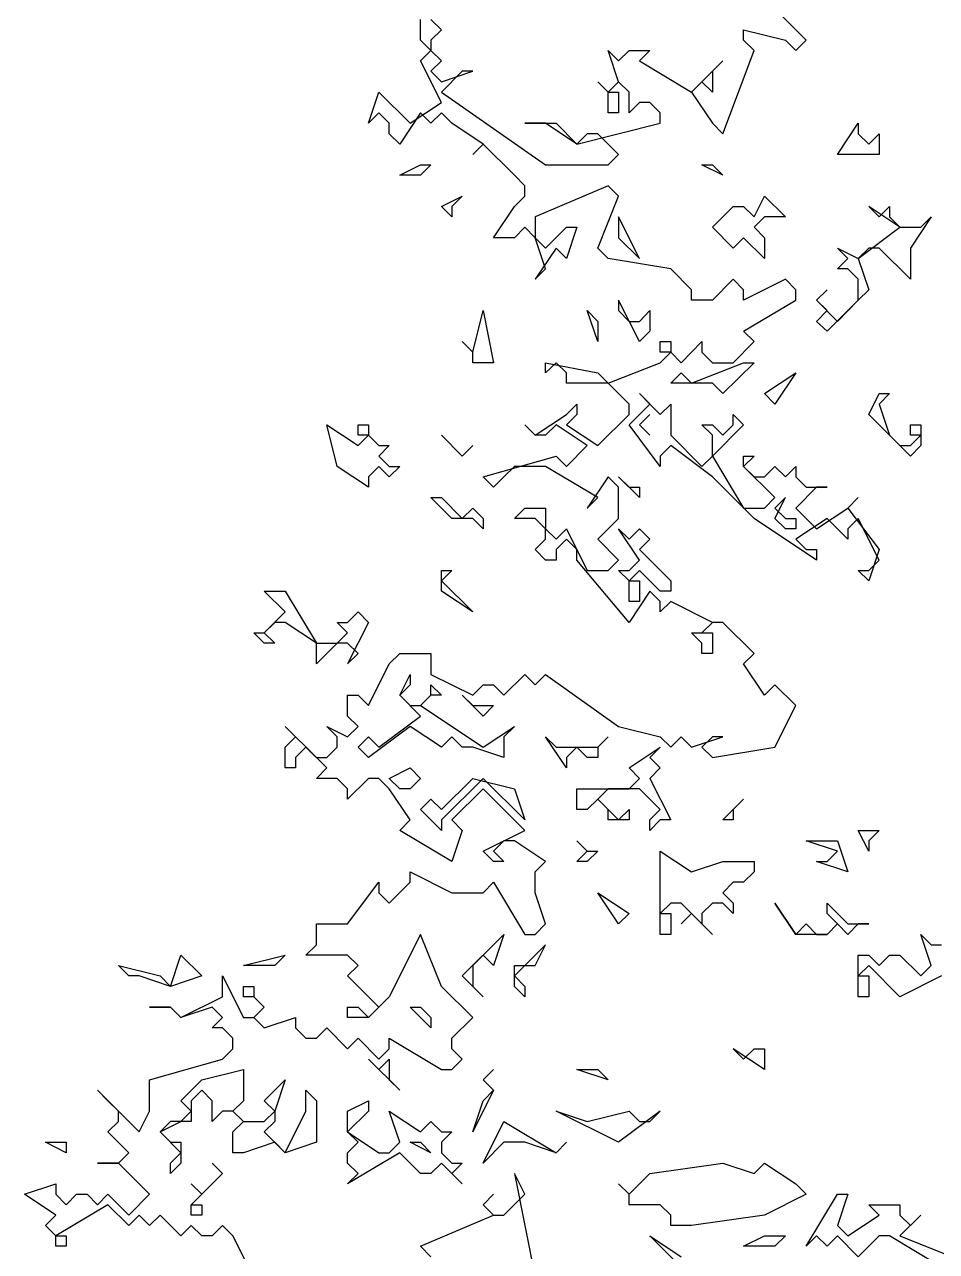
# Model space of a CAD drawing. Header units: millimetres. Extents: x 3633 to 4629, y 3430 to 3787.
# Drawn here: x 4029.79 to 4034.09, y 3479.01 to 3484.79 of the extents above; entities that cross this region are included whole.
import ezdxf

# ---------------------------------------------------------------- set-up
doc = ezdxf.new("R2010")
doc.units = ezdxf.units.MM

# ---------------------------------------------------------------- blocks, each defined once
blk = doc.blocks.new('Pine 3 Elev_133')
at = {"color": 0}
for p, q in [((-245.2, 8623.6), (-305.2, 8683.5)), ((-985.2, 8623.6), (-985.2, 8663.5)), ((-965.2, 8663.5), (-945.2, 8643.5)), ((-965.2, 8603.6), (-985.2, 8623.6)), ((-945.2, 8643.5), (-965.2, 8623.6)), ((-965.2, 8623.6), (-965.2, 8603.6)), ((-365.2, 8623.6), (-365.2, 8643.5)), ((-365.2, 8643.5), (-285.2, 8623.6)), ((-345.2, 8603.6), (-365.2, 8623.6)), ((-285.2, 8623.6), (-265.2, 8603.6)), ((-265.2, 8603.6), (-245.2, 8623.6)), ((-985.2, 8583.7), (-965.2, 8603.6)), ((-965.2, 8603.6), (-945.2, 8583.7)), ((-605.2, 8543.7), (-625.2, 8603.6)), ((-625.2, 8603.6), (-605.2, 8583.7)), ((-605.2, 8583.7), (-585.2, 8603.6)), ((-585.2, 8603.6), (-545.2, 8603.6)), ((-545.2, 8603.6), (-565.2, 8583.7)), ((-405.2, 8443.9), (-345.2, 8603.6)), ((-945.2, 8503.8), (-985.2, 8583.7)), ((-945.2, 8583.7), (-965.2, 8563.7)), ((-565.2, 8583.7), (-465.2, 8523.8)), ((-465.2, 8523.8), (-405.2, 8583.7)), ((-405.2, 8583.7), (-425.2, 8563.7)), ((-965.2, 8563.7), (-945.2, 8543.7)), ((-945.2, 8543.7), (-885.2, 8563.7)), ((-905.2, 8563.7), (-945.2, 8523.8)), ((-885.2, 8563.7), (-905.2, 8563.7)), ((-425.2, 8563.7), (-425.2, 8523.8)), ((-625.2, 8523.8), (-645.2, 8543.7)), ((-645.2, 8543.7), (-625.2, 8523.8)), ((-605.2, 8543.7), (-625.2, 8523.8)), ((-625.2, 8523.8), (-605.2, 8543.7)), ((-585.2, 8523.8), (-605.2, 8543.7)), ((-445.2, 8543.7), (-465.2, 8523.8)), ((-425.2, 8523.8), (-445.2, 8543.7)), ((-1085.2, 8463.9), (-1065.2, 8523.8)), ((-1065.2, 8523.8), (-1005.2, 8463.9)), ((-1005.2, 8463.9), (-945.2, 8503.8)), ((-945.2, 8523.8), (-745.2, 8384)), ((-625.2, 8523.8), (-605.2, 8523.8)), ((-625.2, 8483.8), (-625.2, 8523.8)), ((-605.2, 8523.8), (-605.2, 8483.8)), ((-585.2, 8483.8), (-585.2, 8523.8)), ((-565.2, 8503.8), (-585.2, 8483.8)), ((-545.2, 8503.8), (-565.2, 8503.8)), ((-525.2, 8483.8), (-545.2, 8503.8)), ((-465.2, 8523.8), (-425.2, 8463.9)), ((-1065.2, 8483.8), (-1085.2, 8463.9)), ((-1045.2, 8463.9), (-1065.2, 8483.8)), ((-985.2, 8483.8), (-1025.2, 8424)), ((-965.2, 8463.9), (-985.2, 8483.8)), ((-945.2, 8483.8), (-965.2, 8463.9)), ((-925.2, 8463.9), (-945.2, 8483.8)), ((-605.2, 8483.8), (-625.2, 8483.8)), ((-525.2, 8463.9), (-525.2, 8483.8)), ((-1045.2, 8443.9), (-1045.2, 8463.9)), ((-865.2, 8424), (-925.2, 8463.9)), ((-745.2, 8463.9), (-785.2, 8463.9)), ((-785.2, 8463.9), (-725.2, 8463.9)), ((-685.2, 8424), (-745.2, 8463.9)), ((-725.2, 8463.9), (-685.2, 8424)), ((-685.2, 8424), (-525.2, 8463.9)), ((-425.2, 8463.9), (-405.2, 8443.9)), ((-185.2, 8404), (-145.2, 8463.9)), ((-145.2, 8463.9), (-145.2, 8443.9)), ((-1025.2, 8424), (-1045.2, 8443.9)), ((-665.2, 8443.9), (-685.2, 8424)), ((-645.2, 8443.9), (-665.2, 8443.9)), ((-605.2, 8404), (-645.2, 8443.9)), ((-145.2, 8443.9), (-125.2, 8424)), ((-125.2, 8424), (-105.2, 8443.9)), ((-105.2, 8443.9), (-105.2, 8404)), ((-865.2, 8424), (-885.2, 8404)), ((-885.2, 8404), (-865.2, 8424)), ((-805.2, 8364.1), (-865.2, 8424)), ((-625.2, 8384), (-605.2, 8404)), ((-105.2, 8404), (-185.2, 8404)), ((-1025.2, 8364.1), (-985.2, 8384)), ((-985.2, 8364.1), (-1025.2, 8364.1)), ((-985.2, 8384), (-965.2, 8384)), ((-965.2, 8384), (-985.2, 8364.1)), ((-785.2, 8344.1), (-805.2, 8364.1)), ((-745.2, 8384), (-625.2, 8384)), ((-405.2, 8364.1), (-445.2, 8384)), ((-445.2, 8384), (-425.2, 8384)), ((-425.2, 8384), (-405.2, 8364.1)), ((-785.2, 8324.1), (-785.2, 8344.1)), ((-625.2, 8344.1), (-765.2, 8284.2)), ((-605.2, 8324.1), (-625.2, 8344.1)), ((-945.2, 8304.2), (-905.2, 8324.1)), ((-905.2, 8324.1), (-925.2, 8304.2)), ((-805.2, 8304.2), (-785.2, 8324.1)), ((-645.2, 8224.3), (-605.2, 8324.1)), ((-345.2, 8284.2), (-325.2, 8324.1)), ((-325.2, 8324.1), (-285.2, 8284.2)), ((-925.2, 8284.2), (-945.2, 8304.2)), ((-925.2, 8304.2), (-925.2, 8284.2)), ((-845.2, 8244.3), (-805.2, 8304.2)), ((-425.2, 8264.3), (-385.2, 8304.2)), ((-385.2, 8304.2), (-365.2, 8304.2)), ((-365.2, 8304.2), (-345.2, 8284.2)), ((-65.2, 8264.3), (-125.2, 8304.2)), ((-125.2, 8304.2), (-105.2, 8284.2)), ((-105.2, 8284.2), (-85.2, 8304.2)), ((-85.2, 8304.2), (-85.2, 8284.2)), ((-765.2, 8284.2), (-765.2, 8244.3)), ((-565.2, 8204.4), (-605.2, 8284.2)), ((-605.2, 8284.2), (-605.2, 8244.3)), ((-325.2, 8284.2), (-345.2, 8264.3)), ((-285.2, 8284.2), (-325.2, 8284.2)), ((-85.2, 8284.2), (-65.2, 8264.3)), ((-5.2, 8284.2), (-45.2, 8224.3)), ((-25.2, 8264.3), (-5.2, 8284.2)), ((-805.2, 8244.3), (-845.2, 8244.3)), ((-785.2, 8264.3), (-805.2, 8244.3)), ((-765.2, 8244.3), (-785.2, 8264.3)), ((-765.2, 8244.3), (-745.2, 8224.3)), ((-745.2, 8184.4), (-765.2, 8244.3)), ((-745.2, 8224.3), (-705.2, 8264.3)), ((-705.2, 8264.3), (-685.2, 8264.3)), ((-685.2, 8264.3), (-705.2, 8204.4)), ((-605.2, 8244.3), (-565.2, 8204.4)), ((-385.2, 8224.3), (-425.2, 8264.3)), ((-365.2, 8244.3), (-385.2, 8224.3)), ((-325.2, 8204.4), (-365.2, 8244.3)), ((-345.2, 8264.3), (-325.2, 8244.3)), ((-325.2, 8244.3), (-325.2, 8204.4)), ((-145.2, 8204.4), (-65.2, 8264.3)), ((-65.2, 8264.3), (-25.2, 8264.3)), ((-725.2, 8224.3), (-765.2, 8164.4)), ((-705.2, 8204.4), (-725.2, 8224.3)), ((-625.2, 8204.4), (-645.2, 8224.3)), ((-165.2, 8204.4), (-185.2, 8224.3)), ((-185.2, 8224.3), (-145.2, 8204.4)), ((-125.2, 8224.3), (-145.2, 8204.4)), ((-105.2, 8224.3), (-125.2, 8224.3)), ((-45.2, 8164.4), (-105.2, 8224.3)), ((-45.2, 8224.3), (-45.2, 8164.4)), ((-505.2, 8184.4), (-625.2, 8204.4)), ((-185.2, 8184.4), (-165.2, 8204.4)), ((-145.2, 8204.4), (-125.2, 8144.5)), ((-765.2, 8164.4), (-745.2, 8184.4)), ((-465.2, 8144.5), (-505.2, 8184.4)), ((-165.2, 8184.4), (-185.2, 8184.4)), ((-145.2, 8164.4), (-165.2, 8184.4)), ((-385.2, 8164.4), (-425.2, 8124.5)), ((-365.2, 8144.5), (-385.2, 8164.4)), ((-285.2, 8164.4), (-365.2, 8124.5)), ((-265.2, 8144.5), (-285.2, 8164.4)), ((-145.2, 8124.5), (-145.2, 8164.4)), ((-465.2, 8124.5), (-465.2, 8144.5)), ((-365.2, 8124.5), (-365.2, 8144.5)), ((-265.2, 8124.5), (-265.2, 8144.5)), ((-225.2, 8124.5), (-205.2, 8144.5)), ((-205.2, 8144.5), (-225.2, 8124.5)), ((-125.2, 8144.5), (-145.2, 8124.5)), ((-885.2, 8024.7), (-865.2, 8104.6)), ((-865.2, 8104.6), (-845.2, 8003.8)), ((-645.2, 8044.7), (-665.2, 8104.6)), ((-665.2, 8104.6), (-645.2, 8083.6)), ((-565.2, 8044.7), (-605.2, 8124.5)), ((-605.2, 8124.5), (-605.2, 8104.6)), ((-605.2, 8104.6), (-585.2, 8083.6)), ((-565.2, 8083.6), (-545.2, 8104.6)), ((-545.2, 8104.6), (-545.2, 8064.6)), ((-425.2, 8124.5), (-465.2, 8124.5)), ((-365.2, 8064.6), (-265.2, 8124.5)), ((-205.2, 8104.6), (-225.2, 8124.5)), ((-225.2, 8124.5), (-185.2, 8083.6)), ((-225.2, 8083.6), (-205.2, 8104.6)), ((-145.2, 8124.5), (-205.2, 8064.6)), ((-185.2, 8083.6), (-145.2, 8124.5)), ((-645.2, 8083.6), (-645.2, 8044.7)), ((-585.2, 8083.6), (-565.2, 8083.6)), ((-205.2, 8064.6), (-225.2, 8083.6)), ((-545.2, 8064.6), (-565.2, 8044.7)), ((-345.2, 8044.7), (-365.2, 8064.6)), ((-885.2, 8024.7), (-905.2, 8044.7)), ((-905.2, 8044.7), (-885.2, 8024.7)), ((-525.2, 8024.7), (-525.2, 8044.7)), ((-525.2, 8044.7), (-505.2, 8044.7)), ((-505.2, 8044.7), (-505.2, 8024.7)), ((-485.2, 8003.8), (-445.2, 8044.7)), ((-445.2, 8044.7), (-445.2, 8024.7)), ((-385.2, 8003.8), (-345.2, 8044.7)), ((-885.2, 8003.8), (-885.2, 8024.7)), ((-525.2, 8003.8), (-505.2, 8024.7)), ((-505.2, 8024.7), (-525.2, 8024.7)), ((-505.2, 8024.7), (-485.2, 8003.8)), ((-445.2, 8024.7), (-425.2, 8003.8)), ((-845.2, 8003.8), (-885.2, 8003.8)), ((-725.2, 8003.8), (-745.2, 7984.8)), ((-745.2, 7984.8), (-745.2, 8003.8)), ((-745.2, 8003.8), (-645.2, 7984.8)), ((-705.2, 7984.8), (-725.2, 8003.8)), ((-625.2, 7964.8), (-525.2, 8003.8)), ((-465.2, 7964.8), (-365.2, 8003.8)), ((-425.2, 8003.8), (-385.2, 8003.8)), ((-345.2, 8003.8), (-405.2, 7944.9)), ((-365.2, 8003.8), (-345.2, 8003.8)), ((-705.2, 7964.8), (-705.2, 7984.8)), ((-625.2, 7964.8), (-705.2, 7964.8)), ((-645.2, 7984.8), (-625.2, 7964.8)), ((-585.2, 7924.9), (-625.2, 7964.8)), ((-505.2, 7964.8), (-485.2, 7984.8)), ((-425.2, 7964.8), (-505.2, 7964.8)), ((-485.2, 7984.8), (-465.2, 7964.8)), ((-405.2, 7944.9), (-425.2, 7964.8)), ((-325.2, 7944.9), (-265.2, 7984.8)), ((-265.2, 7984.8), (-305.2, 7924.9)), ((-545.2, 7924.9), (-565.2, 7944.9)), ((-565.2, 7944.9), (-525.2, 7904.9)), ((-305.2, 7924.9), (-325.2, 7944.9)), ((-125.2, 7904.9), (-105.2, 7944.9)), ((-105.2, 7944.9), (-85.2, 7944.9)), ((-85.2, 7944.9), (-105.2, 7924.9)), ((-705.2, 7904.9), (-685.2, 7924.9)), ((-685.2, 7924.9), (-685.2, 7904.9)), ((-585.2, 7904.9), (-585.2, 7924.9)), ((-585.2, 7885), (-545.2, 7924.9)), ((-525.2, 7904.9), (-505.2, 7924.9)), ((-505.2, 7924.9), (-505.2, 7865)), ((-105.2, 7924.9), (-85.2, 7865)), ((-765.2, 7865), (-705.2, 7904.9)), ((-685.2, 7904.9), (-705.2, 7885)), ((-645.2, 7845.1), (-585.2, 7904.9)), ((-565.2, 7885), (-545.2, 7904.9)), ((-545.2, 7904.9), (-565.2, 7885)), ((-385.2, 7885), (-385.2, 7904.9)), ((-385.2, 7904.9), (-365.2, 7885)), ((-45.2, 7825.1), (-125.2, 7904.9)), ((-1145.2, 7805.1), (-1165.2, 7885)), ((-1165.2, 7885), (-1105.2, 7845.1)), ((-1105.2, 7865), (-1105.2, 7885)), ((-1105.2, 7885), (-1085.2, 7885)), ((-1085.2, 7885), (-1085.2, 7865)), ((-765.2, 7865), (-785.2, 7885)), ((-785.2, 7885), (-765.2, 7865)), ((-725.2, 7885), (-745.2, 7865)), ((-665.2, 7845.1), (-725.2, 7885)), ((-705.2, 7885), (-645.2, 7845.1)), ((-525.2, 7805.1), (-585.2, 7885)), ((-545.2, 7865), (-565.2, 7885)), ((-565.2, 7885), (-545.2, 7865)), ((-425.2, 7865), (-445.2, 7885)), ((-445.2, 7885), (-425.2, 7885)), ((-425.2, 7885), (-405.2, 7865)), ((-365.2, 7885), (-425.2, 7825.1)), ((-405.2, 7865), (-385.2, 7885)), ((-45.2, 7865), (-45.2, 7885)), ((-45.2, 7885), (-25.2, 7885)), ((-25.2, 7885), (-25.2, 7845.1)), ((-1085.2, 7865), (-1105.2, 7865)), ((-1105.2, 7845.1), (-1085.2, 7865)), ((-1085.2, 7865), (-1065.2, 7845.1)), ((-1065.2, 7845.1), (-1045.2, 7845.1)), ((-1045.2, 7845.1), (-1065.2, 7825.1)), ((-905.2, 7825.1), (-945.2, 7865)), ((-945.2, 7865), (-905.2, 7825.1)), ((-885.2, 7845.1), (-905.2, 7825.1)), ((-905.2, 7825.1), (-885.2, 7845.1)), ((-745.2, 7865), (-765.2, 7865)), ((-705.2, 7805.1), (-665.2, 7845.1)), ((-505.2, 7845.1), (-525.2, 7825.1)), ((-505.2, 7865), (-445.2, 7805.1)), ((-425.2, 7785.2), (-505.2, 7845.1)), ((-425.2, 7825.1), (-425.2, 7865)), ((-85.2, 7865), (-65.2, 7845.1)), ((-65.2, 7845.1), (-45.2, 7845.1)), ((-45.2, 7845.1), (-25.2, 7865)), ((-25.2, 7865), (-45.2, 7865)), ((-25.2, 7845.1), (-45.2, 7825.1)), ((-1065.2, 7825.1), (-1045.2, 7805.1)), ((-865.2, 7785.2), (-725.2, 7825.1)), ((-725.2, 7825.1), (-705.2, 7805.1)), ((-525.2, 7825.1), (-525.2, 7805.1)), ((-445.2, 7805.1), (-425.2, 7825.1)), ((-425.2, 7825.1), (-365.2, 7725.3)), ((-365.2, 7805.1), (-365.2, 7825.1)), ((-365.2, 7825.1), (-345.2, 7825.1)), ((-345.2, 7825.1), (-365.2, 7805.1)), ((-1085.2, 7765.2), (-1145.2, 7805.1)), ((-1065.2, 7805.1), (-1085.2, 7785.2)), ((-1045.2, 7785.2), (-1065.2, 7805.1)), ((-1045.2, 7805.1), (-1025.2, 7805.1)), ((-1025.2, 7805.1), (-1045.2, 7785.2)), ((-805.2, 7805.1), (-825.2, 7785.2)), ((-745.2, 7805.1), (-805.2, 7805.1)), ((-645.2, 7745.2), (-745.2, 7805.1)), ((-305.2, 7745.2), (-365.2, 7805.1)), ((-365.2, 7805.1), (-345.2, 7785.2)), ((-325.2, 7785.2), (-305.2, 7805.1)), ((-305.2, 7805.1), (-285.2, 7785.2)), ((-285.2, 7785.2), (-265.2, 7805.1)), ((-265.2, 7805.1), (-265.2, 7785.2)), ((-1085.2, 7785.2), (-1085.2, 7765.2)), ((-845.2, 7765.2), (-865.2, 7785.2)), ((-825.2, 7785.2), (-845.2, 7765.2)), ((-625.2, 7785.2), (-665.2, 7725.3)), ((-605.2, 7765.2), (-625.2, 7785.2)), ((-565.2, 7745.2), (-605.2, 7785.2)), ((-605.2, 7785.2), (-585.2, 7765.2)), ((-345.2, 7705.3), (-425.2, 7785.2)), ((-345.2, 7785.2), (-325.2, 7785.2)), ((-265.2, 7785.2), (-245.2, 7765.2)), ((-605.2, 7705.3), (-605.2, 7765.2)), ((-585.2, 7765.2), (-565.2, 7765.2)), ((-565.2, 7765.2), (-565.2, 7745.2)), ((-225.2, 7765.2), (-265.2, 7725.3)), ((-245.2, 7765.2), (-205.2, 7765.2)), ((-205.2, 7765.2), (-225.2, 7765.2)), ((-925.2, 7705.3), (-965.2, 7745.2)), ((-965.2, 7745.2), (-945.2, 7745.2)), ((-945.2, 7745.2), (-905.2, 7705.3)), ((-665.2, 7725.3), (-645.2, 7745.2)), ((-325.2, 7725.3), (-305.2, 7745.2)), ((-305.2, 7705.3), (-285.2, 7745.2)), ((-285.2, 7745.2), (-305.2, 7725.3)), ((-165.2, 7725.3), (-145.2, 7745.2)), ((-145.2, 7745.2), (-165.2, 7725.3)), ((-885.2, 7705.3), (-925.2, 7705.3)), ((-905.2, 7705.3), (-885.2, 7725.3)), ((-885.2, 7725.3), (-865.2, 7705.3)), ((-865.2, 7685.4), (-885.2, 7705.3)), ((-865.2, 7705.3), (-865.2, 7685.4)), ((-805.2, 7705.3), (-785.2, 7725.3)), ((-765.2, 7705.3), (-805.2, 7705.3)), ((-785.2, 7725.3), (-745.2, 7725.3)), ((-745.2, 7685.4), (-765.2, 7705.3)), ((-745.2, 7725.3), (-745.2, 7685.4)), ((-645.2, 7665.4), (-605.2, 7705.3)), ((-365.2, 7725.3), (-325.2, 7725.3)), ((-225.2, 7625.5), (-345.2, 7705.3)), ((-305.2, 7725.3), (-285.2, 7705.3)), ((-285.2, 7685.4), (-305.2, 7705.3)), ((-285.2, 7705.3), (-265.2, 7705.3)), ((-265.2, 7725.3), (-225.2, 7685.4)), ((-205.2, 7705.3), (-265.2, 7665.4)), ((-265.2, 7705.3), (-265.2, 7685.4)), ((-225.2, 7685.4), (-165.2, 7725.3)), ((-165.2, 7665.4), (-205.2, 7705.3)), ((-165.2, 7725.3), (-105.2, 7645.4)), ((-145.2, 7705.3), (-165.2, 7685.4)), ((-105.2, 7625.5), (-145.2, 7705.3)), ((-745.2, 7665.4), (-745.2, 7685.4)), ((-745.2, 7685.4), (-725.2, 7665.4)), ((-725.2, 7665.4), (-705.2, 7685.4)), ((-705.2, 7685.4), (-665.2, 7605.5)), ((-565.2, 7625.5), (-605.2, 7685.4)), ((-605.2, 7685.4), (-585.2, 7665.4)), ((-585.2, 7665.4), (-565.2, 7685.4)), ((-565.2, 7685.4), (-545.2, 7665.4)), ((-265.2, 7685.4), (-285.2, 7685.4)), ((-165.2, 7685.4), (-165.2, 7665.4)), ((-765.2, 7645.4), (-745.2, 7665.4)), ((-705.2, 7665.4), (-725.2, 7645.4)), ((-685.2, 7645.4), (-705.2, 7665.4)), ((-605.2, 7625.5), (-645.2, 7665.4)), ((-545.2, 7665.4), (-565.2, 7645.4)), ((-265.2, 7665.4), (-245.2, 7645.4)), ((-745.2, 7625.5), (-765.2, 7645.4)), ((-725.2, 7645.4), (-725.2, 7625.5)), ((-685.2, 7625.5), (-685.2, 7645.4)), ((-565.2, 7645.4), (-505.2, 7585.6)), ((-245.2, 7645.4), (-225.2, 7645.4)), ((-225.2, 7645.4), (-225.2, 7625.5)), ((-105.2, 7645.4), (-125.2, 7585.6)), ((-725.2, 7625.5), (-745.2, 7625.5)), ((-585.2, 7505.7), (-685.2, 7625.5)), ((-625.2, 7605.5), (-605.2, 7625.5)), ((-585.2, 7605.5), (-565.2, 7625.5)), ((-125.2, 7605.5), (-105.2, 7625.5)), ((-945.2, 7565.6), (-945.2, 7605.5)), ((-945.2, 7605.5), (-925.2, 7605.5)), ((-925.2, 7605.5), (-945.2, 7585.6)), ((-945.2, 7585.6), (-885.2, 7525.7)), ((-665.2, 7605.5), (-625.2, 7605.5)), ((-585.2, 7585.6), (-605.2, 7605.5)), ((-605.2, 7605.5), (-585.2, 7605.5)), ((-565.2, 7605.5), (-585.2, 7585.6)), ((-585.2, 7585.6), (-565.2, 7585.6)), ((-585.2, 7545.6), (-585.2, 7585.6)), ((-525.2, 7565.6), (-565.2, 7605.5)), ((-565.2, 7585.6), (-565.2, 7545.6)), ((-505.2, 7585.6), (-505.2, 7565.6)), ((-125.2, 7585.6), (-145.2, 7605.5)), ((-145.2, 7605.5), (-125.2, 7605.5)), ((-1245.2, 7525.7), (-1285.2, 7565.6)), ((-1285.2, 7565.6), (-1245.2, 7565.6)), ((-1245.2, 7565.6), (-1185.2, 7465.8)), ((-885.2, 7525.7), (-945.2, 7565.6)), ((-545.2, 7565.6), (-585.2, 7505.7)), ((-525.2, 7545.6), (-545.2, 7565.6)), ((-505.2, 7565.6), (-525.2, 7565.6)), ((-565.2, 7545.6), (-585.2, 7545.6)), ((-505.2, 7545.6), (-525.2, 7525.7)), ((-525.2, 7525.7), (-525.2, 7545.6)), ((-425.2, 7505.7), (-505.2, 7545.6)), ((-1285.2, 7485.7), (-1245.2, 7525.7)), ((-1125.2, 7505.7), (-1105.2, 7525.7)), ((-1105.2, 7525.7), (-1085.2, 7505.7)), ((-1265.2, 7505.7), (-1285.2, 7485.7)), ((-1245.2, 7505.7), (-1265.2, 7505.7)), ((-1185.2, 7465.8), (-1245.2, 7505.7)), ((-1125.2, 7485.7), (-1145.2, 7505.7)), ((-1145.2, 7505.7), (-1125.2, 7505.7)), ((-1085.2, 7505.7), (-1125.2, 7425.9)), ((-425.2, 7505.7), (-445.2, 7485.7)), ((-445.2, 7485.7), (-425.2, 7505.7)), ((-405.2, 7505.7), (-425.2, 7505.7)), ((-345.2, 7445.8), (-405.2, 7505.7)), ((-1285.2, 7465.8), (-1305.2, 7485.7)), ((-1305.2, 7485.7), (-1285.2, 7485.7)), ((-1285.2, 7485.7), (-1265.2, 7465.8)), ((-1145.2, 7465.8), (-1125.2, 7485.7)), ((-445.2, 7465.8), (-465.2, 7485.7)), ((-465.2, 7485.7), (-445.2, 7485.7)), ((-445.2, 7485.7), (-425.2, 7485.7)), ((-425.2, 7485.7), (-425.2, 7445.8)), ((-1265.2, 7465.8), (-1285.2, 7465.8)), ((-1185.2, 7465.8), (-1145.2, 7465.8)), ((-1145.2, 7465.8), (-1185.2, 7425.9)), ((-1185.2, 7425.9), (-1185.2, 7465.8)), ((-1125.2, 7465.8), (-1145.2, 7465.8)), ((-1105.2, 7445.8), (-1125.2, 7465.8)), ((-1125.2, 7425.9), (-1105.2, 7445.8)), ((-1045.2, 7425.9), (-1025.2, 7445.8)), ((-1025.2, 7445.8), (-965.2, 7445.8)), ((-965.2, 7445.8), (-965.2, 7405.9)), ((-445.2, 7445.8), (-445.2, 7465.8)), ((-425.2, 7445.8), (-445.2, 7445.8)), ((-365.2, 7425.9), (-345.2, 7445.8)), ((-1085.2, 7346), (-1045.2, 7425.9)), ((-325.2, 7366), (-365.2, 7425.9)), ((-1025.2, 7366), (-1005.2, 7405.9)), ((-1005.2, 7405.9), (-1005.2, 7385.9)), ((-965.2, 7405.9), (-885.2, 7366)), ((-825.2, 7366), (-785.2, 7405.9)), ((-785.2, 7405.9), (-765.2, 7385.9)), ((-765.2, 7385.9), (-745.2, 7405.9)), ((-745.2, 7405.9), (-605.2, 7306.1)), ((-1005.2, 7385.9), (-1025.2, 7366)), ((-965.2, 7366), (-965.2, 7385.9)), ((-965.2, 7385.9), (-945.2, 7366)), ((-885.2, 7366), (-865.2, 7385.9)), ((-865.2, 7385.9), (-845.2, 7385.9)), ((-845.2, 7385.9), (-825.2, 7366)), ((-305.2, 7385.9), (-325.2, 7366)), ((-265.2, 7346), (-305.2, 7385.9)), ((-1125.2, 7326), (-1125.2, 7366)), ((-1125.2, 7366), (-1105.2, 7366)), ((-1105.2, 7366), (-1085.2, 7346)), ((-1025.2, 7366), (-1005.2, 7346)), ((-985.2, 7326), (-1025.2, 7366)), ((-985.2, 7346), (-965.2, 7366)), ((-965.2, 7366), (-985.2, 7346)), ((-945.2, 7366), (-965.2, 7366)), ((-865.2, 7326), (-905.2, 7366)), ((-905.2, 7366), (-885.2, 7346)), ((-1105.2, 7306.1), (-1125.2, 7326)), ((-1065.2, 7266.2), (-985.2, 7326)), ((-1005.2, 7346), (-985.2, 7346)), ((-985.2, 7346), (-865.2, 7266.2)), ((-885.2, 7346), (-845.2, 7346)), ((-845.2, 7346), (-865.2, 7326)), ((-305.2, 7266.2), (-265.2, 7346)), ((-1225.2, 7286.1), (-1245.2, 7306.1)), ((-1245.2, 7306.1), (-1185.2, 7246.2)), ((-1145.2, 7286.1), (-1165.2, 7306.1)), ((-1165.2, 7306.1), (-1125.2, 7286.1)), ((-1125.2, 7286.1), (-1105.2, 7306.1)), ((-1005.2, 7306.1), (-1085.2, 7246.2)), ((-945.2, 7266.2), (-1005.2, 7306.1)), ((-865.2, 7266.2), (-805.2, 7306.1)), ((-805.2, 7306.1), (-825.2, 7286.1)), ((-605.2, 7306.1), (-525.2, 7286.1)), ((-1245.2, 7266.2), (-1225.2, 7286.1)), ((-1145.2, 7266.2), (-1145.2, 7286.1)), ((-1105.2, 7266.2), (-1085.2, 7286.1)), ((-1085.2, 7286.1), (-1065.2, 7266.2)), ((-925.2, 7286.1), (-945.2, 7266.2)), ((-905.2, 7266.2), (-925.2, 7286.1)), ((-825.2, 7286.1), (-825.2, 7246.2)), ((-705.2, 7226.2), (-745.2, 7286.1)), ((-745.2, 7286.1), (-725.2, 7266.2)), ((-645.2, 7266.2), (-625.2, 7286.1)), ((-625.2, 7286.1), (-645.2, 7266.2)), ((-525.2, 7286.1), (-505.2, 7266.2)), ((-505.2, 7266.2), (-485.2, 7286.1)), ((-485.2, 7286.1), (-465.2, 7266.2)), ((-465.2, 7266.2), (-405.2, 7286.1)), ((-425.2, 7286.1), (-445.2, 7266.2)), ((-405.2, 7286.1), (-425.2, 7286.1)), ((-1245.2, 7226.2), (-1245.2, 7266.2)), ((-1205.2, 7266.2), (-1225.2, 7246.2)), ((-1165.2, 7226.2), (-1205.2, 7266.2)), ((-1165.2, 7246.2), (-1145.2, 7266.2)), ((-1085.2, 7246.2), (-1105.2, 7266.2)), ((-885.2, 7266.2), (-905.2, 7266.2)), ((-825.2, 7246.2), (-885.2, 7266.2)), ((-725.2, 7266.2), (-645.2, 7266.2)), ((-685.2, 7266.2), (-705.2, 7246.2)), ((-665.2, 7246.2), (-685.2, 7266.2)), ((-645.2, 7266.2), (-645.2, 7246.2)), ((-585.2, 7226.2), (-525.2, 7266.2)), ((-525.2, 7266.2), (-545.2, 7246.2)), ((-445.2, 7266.2), (-425.2, 7246.2)), ((-425.2, 7246.2), (-305.2, 7266.2)), ((-1225.2, 7246.2), (-1225.2, 7226.2)), ((-1185.2, 7246.2), (-1165.2, 7246.2)), ((-705.2, 7246.2), (-705.2, 7226.2)), ((-645.2, 7246.2), (-665.2, 7246.2)), ((-545.2, 7246.2), (-525.2, 7226.2)), ((-1225.2, 7226.2), (-1245.2, 7226.2)), ((-1185.2, 7206.3), (-1165.2, 7226.2)), ((-1045.2, 7206.3), (-1005.2, 7226.2)), ((-1005.2, 7226.2), (-985.2, 7206.3)), ((-565.2, 7206.3), (-585.2, 7226.2)), ((-525.2, 7226.2), (-545.2, 7206.3)), ((-1145.2, 7206.3), (-1185.2, 7206.3)), ((-1125.2, 7186.3), (-1145.2, 7206.3)), ((-1085.2, 7206.3), (-1125.2, 7166.3)), ((-1125.2, 7166.3), (-1125.2, 7186.3)), ((-1065.2, 7206.3), (-1085.2, 7206.3)), ((-1045.2, 7186.3), (-1065.2, 7206.3)), ((-1025.2, 7186.3), (-1045.2, 7206.3)), ((-1005.2, 7126.4), (-1045.2, 7186.3)), ((-1005.2, 7186.3), (-1025.2, 7186.3)), ((-985.2, 7206.3), (-1005.2, 7186.3)), ((-865.2, 7206.3), (-945.2, 7126.4)), ((-945.2, 7146.4), (-885.2, 7206.3)), ((-865.2, 7186.3), (-925.2, 7126.4)), ((-885.2, 7206.3), (-805.2, 7186.3)), ((-785.2, 7126.4), (-865.2, 7206.3)), ((-785.2, 7106.5), (-865.2, 7186.3)), ((-805.2, 7186.3), (-785.2, 7126.4)), ((-685.2, 7146.4), (-685.2, 7186.3)), ((-685.2, 7186.3), (-585.2, 7186.3)), ((-625.2, 7186.3), (-645.2, 7166.3)), ((-565.2, 7186.3), (-625.2, 7186.3)), ((-585.2, 7186.3), (-565.2, 7206.3)), ((-525.2, 7146.4), (-565.2, 7186.3)), ((-545.2, 7206.3), (-505.2, 7126.4)), ((-985.2, 7146.4), (-965.2, 7166.3)), ((-965.2, 7166.3), (-945.2, 7146.4)), ((-645.2, 7166.3), (-665.2, 7146.4)), ((-645.2, 7166.3), (-605.2, 7126.4)), ((-625.2, 7146.4), (-645.2, 7166.3)), ((-405.2, 7126.4), (-365.2, 7166.3)), ((-365.2, 7166.3), (-385.2, 7146.4)), ((-965.2, 7126.4), (-985.2, 7146.4)), ((-665.2, 7146.4), (-685.2, 7146.4)), ((-625.2, 7126.4), (-625.2, 7146.4)), ((-605.2, 7126.4), (-585.2, 7146.4)), ((-585.2, 7146.4), (-585.2, 7126.4)), ((-545.2, 7126.4), (-525.2, 7146.4)), ((-385.2, 7146.4), (-385.2, 7126.4)), ((-1025.2, 7106.5), (-1005.2, 7126.4)), ((-945.2, 7106.5), (-965.2, 7126.4)), ((-945.2, 7126.4), (-945.2, 7106.5)), ((-925.2, 7126.4), (-905.2, 7106.5)), ((-585.2, 7126.4), (-625.2, 7126.4)), ((-525.2, 7126.4), (-545.2, 7106.5)), ((-545.2, 7106.5), (-545.2, 7126.4)), ((-505.2, 7126.4), (-525.2, 7126.4)), ((-385.2, 7126.4), (-405.2, 7126.4)), ((-925.2, 7046.6), (-1025.2, 7106.5)), ((-905.2, 7106.5), (-925.2, 7046.6)), ((-865.2, 7066.5), (-785.2, 7106.5)), ((-125.2, 7066.5), (-145.2, 7106.5)), ((-145.2, 7106.5), (-105.2, 7106.5)), ((-105.2, 7106.5), (-125.2, 7086.5)), ((-845.2, 7046.6), (-865.2, 7066.5)), ((-825.2, 7086.5), (-845.2, 7066.5)), ((-845.2, 7066.5), (-825.2, 7046.6)), ((-805.2, 7086.5), (-825.2, 7086.5)), ((-745.2, 7046.6), (-805.2, 7086.5)), ((-665.2, 7066.5), (-685.2, 7086.5)), ((-685.2, 7086.5), (-665.2, 7066.5)), ((-685.2, 7046.6), (-665.2, 7066.5)), ((-645.2, 7066.5), (-665.2, 7046.6)), ((-665.2, 7066.5), (-645.2, 7066.5)), ((-525.2, 6906.8), (-525.2, 7066.5)), ((-525.2, 7066.5), (-465.2, 7026.6)), ((-185.2, 7066.5), (-245.2, 7086.5)), ((-245.2, 7086.5), (-185.2, 7086.5)), ((-205.2, 7046.6), (-185.2, 7066.5)), ((-185.2, 7086.5), (-165.2, 7026.6)), ((-125.2, 7086.5), (-125.2, 7066.5)), ((-825.2, 7046.6), (-845.2, 7046.6)), ((-765.2, 7026.6), (-745.2, 7046.6)), ((-665.2, 7046.6), (-685.2, 7046.6)), ((-465.2, 7026.6), (-405.2, 7046.6)), ((-405.2, 7046.6), (-345.2, 7046.6)), ((-345.2, 7046.6), (-345.2, 7026.6)), ((-165.2, 7026.6), (-225.2, 7046.6)), ((-225.2, 7046.6), (-205.2, 7046.6)), ((-1005.2, 7006.7), (-1005.2, 7026.6)), ((-1005.2, 7026.6), (-925.2, 6986.7)), ((-765.2, 6986.7), (-765.2, 7026.6)), ((-345.2, 7026.6), (-365.2, 7006.7)), ((-1125.2, 6926.8), (-1065.2, 7006.7)), ((-1065.2, 7006.7), (-1065.2, 6986.7)), ((-1045.2, 6966.7), (-1005.2, 7006.7)), ((-865.2, 6986.7), (-845.2, 7006.7)), ((-845.2, 7006.7), (-785.2, 6906.8)), ((-385.2, 7006.7), (-405.2, 6986.7)), ((-365.2, 7006.7), (-385.2, 7006.7)), ((-1065.2, 6986.7), (-1045.2, 6966.7)), ((-925.2, 6986.7), (-865.2, 6986.7)), ((-745.2, 6926.8), (-765.2, 6986.7)), ((-605.2, 6926.8), (-645.2, 6986.7)), ((-645.2, 6986.7), (-585.2, 6946.8)), ((-405.2, 6986.7), (-385.2, 6966.7)), ((-505.2, 6966.7), (-525.2, 6946.8)), ((-485.2, 6966.7), (-505.2, 6966.7)), ((-465.2, 6946.8), (-485.2, 6966.7)), ((-425.2, 6966.7), (-445.2, 6946.8)), ((-405.2, 6966.7), (-425.2, 6966.7)), ((-385.2, 6946.8), (-405.2, 6966.7)), ((-385.2, 6966.7), (-385.2, 6946.8)), ((-265.2, 6906.8), (-305.2, 6966.7)), ((-305.2, 6966.7), (-265.2, 6906.8)), ((-205.2, 6946.8), (-205.2, 6966.7)), ((-205.2, 6966.7), (-165.2, 6926.8)), ((-1185.2, 6886.9), (-1185.2, 6926.8)), ((-1185.2, 6926.8), (-1125.2, 6926.8)), ((-765.2, 6906.8), (-745.2, 6926.8)), ((-585.2, 6946.8), (-605.2, 6926.8)), ((-525.2, 6946.8), (-505.2, 6946.8)), ((-505.2, 6946.8), (-505.2, 6906.8)), ((-465.2, 6946.8), (-485.2, 6926.8)), ((-485.2, 6926.8), (-465.2, 6946.8)), ((-425.2, 6906.8), (-465.2, 6946.8)), ((-445.2, 6946.8), (-445.2, 6926.8)), ((-445.2, 6926.8), (-425.2, 6906.8)), ((-265.2, 6906.8), (-245.2, 6926.8)), ((-245.2, 6926.8), (-225.2, 6906.8)), ((-185.2, 6926.8), (-205.2, 6946.8)), ((-205.2, 6906.8), (-185.2, 6926.8)), ((-185.2, 6926.8), (-205.2, 6906.8)), ((-165.2, 6906.8), (-185.2, 6926.8)), ((-165.2, 6926.8), (-125.2, 6926.8)), ((-145.2, 6926.8), (-165.2, 6906.8)), ((-125.2, 6926.8), (-145.2, 6926.8)), ((-985.2, 6906.8), (-1045.2, 6787.1)), ((-945.2, 6807), (-985.2, 6906.8)), ((-905.2, 6827), (-825.2, 6906.8)), ((-825.2, 6906.8), (-845.2, 6847)), ((-785.2, 6906.8), (-765.2, 6906.8)), ((-505.2, 6906.8), (-525.2, 6906.8)), ((-205.2, 6906.8), (-265.2, 6906.8)), ((-225.2, 6906.8), (-205.2, 6906.8)), ((-5.2, 6847), (-25.2, 6906.8)), ((-25.2, 6906.8), (-5.2, 6886.9)), ((-1205.2, 6866.9), (-1185.2, 6886.9)), ((-745.2, 6886.9), (-805.2, 6827)), ((-765.2, 6847), (-745.2, 6886.9)), ((-5.2, 6886.9), (14.8, 6886.9)), ((-1465.2, 6807), (-1445.2, 6866.9)), ((-1445.2, 6866.9), (-1405.2, 6827)), ((-1325.2, 6847), (-1245.2, 6866.9)), ((-1245.2, 6866.9), (-1265.2, 6847)), ((-1125.2, 6866.9), (-1205.2, 6866.9)), ((-1105.2, 6847), (-1125.2, 6866.9)), ((-865.2, 6866.9), (-885.2, 6847)), ((-845.2, 6847), (-865.2, 6866.9)), ((-145.2, 6787.1), (-145.2, 6866.9)), ((-145.2, 6866.9), (-125.2, 6866.9)), ((-125.2, 6866.9), (-105.2, 6847)), ((-105.2, 6847), (-85.2, 6866.9)), ((-85.2, 6866.9), (-65.2, 6866.9)), ((-65.2, 6866.9), (-25.2, 6827)), ((-1545.2, 6827), (-1565.2, 6847)), ((-1565.2, 6847), (-1485.2, 6827)), ((-1265.2, 6847), (-1325.2, 6847)), ((-1125.2, 6827), (-1105.2, 6847)), ((-885.2, 6847), (-885.2, 6807)), ((-805.2, 6807), (-805.2, 6847)), ((-805.2, 6847), (-765.2, 6847)), ((-125.2, 6847), (-145.2, 6827)), ((-65.2, 6787.1), (-125.2, 6847)), ((-25.2, 6827), (-5.2, 6847)), ((-1525.2, 6827), (-1545.2, 6827)), ((-1465.2, 6807), (-1525.2, 6827)), ((-1485.2, 6827), (-1465.2, 6807)), ((-1405.2, 6827), (-1465.2, 6807)), ((-1365.2, 6787.1), (-1365.2, 6827)), ((-1365.2, 6827), (-1325.2, 6747.1)), ((-1065.2, 6767.1), (-1125.2, 6827)), ((-865.2, 6787.1), (-905.2, 6827)), ((-805.2, 6827), (-785.2, 6807)), ((-145.2, 6827), (-125.2, 6827)), ((-125.2, 6827), (-125.2, 6787.1)), ((14.8, 6827), (-65.2, 6787.1)), ((-1445.2, 6747.1), (-1365.2, 6787.1)), ((-1325.2, 6787.1), (-1325.2, 6807)), ((-1325.2, 6807), (-1305.2, 6807)), ((-1305.2, 6787.1), (-1325.2, 6787.1)), ((-1305.2, 6807), (-1305.2, 6787.1)), ((-1285.2, 6767.1), (-1305.2, 6787.1)), ((-1305.2, 6787.1), (-1285.2, 6767.1)), ((-1045.2, 6787.1), (-1085.2, 6747.1)), ((-885.2, 6747.1), (-945.2, 6807)), ((-885.2, 6807), (-865.2, 6787.1)), ((-785.2, 6787.1), (-805.2, 6807)), ((-785.2, 6807), (-785.2, 6787.1)), ((-125.2, 6787.1), (-145.2, 6787.1)), ((-1465.2, 6767.1), (-1505.2, 6767.1)), ((-1505.2, 6767.1), (-1465.2, 6767.1)), ((-1445.2, 6747.1), (-1465.2, 6767.1)), ((-1465.2, 6767.1), (-1445.2, 6747.1)), ((-1385.2, 6767.1), (-1445.2, 6747.1)), ((-1365.2, 6747.1), (-1385.2, 6767.1)), ((-1305.2, 6747.1), (-1285.2, 6767.1)), ((-1285.2, 6767.1), (-1305.2, 6747.1)), ((-1125.2, 6747.1), (-1125.2, 6767.1)), ((-1125.2, 6767.1), (-1105.2, 6767.1)), ((-1105.2, 6767.1), (-1085.2, 6747.1)), ((-1085.2, 6747.1), (-1065.2, 6767.1)), ((-965.2, 6727.2), (-1005.2, 6767.1)), ((-1005.2, 6767.1), (-985.2, 6767.1)), ((-985.2, 6767.1), (-965.2, 6747.1)), ((-1385.2, 6727.2), (-1365.2, 6747.1)), ((-1325.2, 6747.1), (-1305.2, 6747.1)), ((-1305.2, 6747.1), (-1285.2, 6727.2)), ((-1285.2, 6727.2), (-1225.2, 6747.1)), ((-1225.2, 6747.1), (-1225.2, 6727.2)), ((-1085.2, 6747.1), (-1125.2, 6747.1)), ((-965.2, 6747.1), (-965.2, 6727.2)), ((-925.2, 6707.2), (-885.2, 6747.1)), ((-1365.2, 6727.2), (-1385.2, 6727.2)), ((-1345.2, 6707.2), (-1365.2, 6727.2)), ((-1225.2, 6727.2), (-1205.2, 6707.2)), ((-1185.2, 6707.2), (-1165.2, 6727.2)), ((-1165.2, 6727.2), (-1125.2, 6687.3)), ((-1345.2, 6687.3), (-1345.2, 6707.2)), ((-1205.2, 6707.2), (-1185.2, 6707.2)), ((-1125.2, 6687.3), (-1105.2, 6707.2)), ((-1105.2, 6707.2), (-1065.2, 6667.3)), ((-1045.2, 6687.3), (-1045.2, 6707.2)), ((-1045.2, 6707.2), (-945.2, 6647.3)), ((-925.2, 6687.3), (-925.2, 6707.2)), ((-1505.2, 6627.4), (-1365.2, 6667.3)), ((-1365.2, 6667.3), (-1345.2, 6687.3)), ((-1025.2, 6607.4), (-1085.2, 6667.3)), ((-1085.2, 6667.3), (-1065.2, 6647.3)), ((-1065.2, 6667.3), (-1045.2, 6687.3)), ((-1065.2, 6647.3), (-1045.2, 6667.3)), ((-1045.2, 6667.3), (-1045.2, 6627.4)), ((-905.2, 6667.3), (-925.2, 6687.3)), ((-925.2, 6647.3), (-905.2, 6667.3)), ((-325.2, 6647.3), (-385.2, 6687.3)), ((-385.2, 6687.3), (-365.2, 6667.3)), ((-365.2, 6667.3), (-345.2, 6687.3)), ((-345.2, 6687.3), (-325.2, 6687.3)), ((-325.2, 6687.3), (-325.2, 6647.3)), ((-1405.2, 6627.4), (-1325.2, 6647.3)), ((-1325.2, 6647.3), (-1325.2, 6587.5)), ((-945.2, 6647.3), (-925.2, 6647.3)), ((-865.2, 6627.4), (-845.2, 6647.3)), ((-845.2, 6647.3), (-865.2, 6627.4)), ((-625.2, 6627.4), (-685.2, 6647.3)), ((-685.2, 6647.3), (-645.2, 6647.3)), ((-645.2, 6647.3), (-625.2, 6627.4)), ((-1505.2, 6567.5), (-1505.2, 6627.4)), ((-1445.2, 6587.5), (-1405.2, 6627.4)), ((-1285.2, 6587.5), (-1245.2, 6627.4)), ((-1245.2, 6627.4), (-1265.2, 6567.5)), ((-1045.2, 6627.4), (-1025.2, 6607.4)), ((-845.2, 6607.4), (-865.2, 6627.4)), ((-865.2, 6627.4), (-845.2, 6607.4)), ((-1585.2, 6587.5), (-1605.2, 6607.4)), ((-1605.2, 6607.4), (-1525.2, 6527.6)), ((-1405.2, 6607.4), (-1425.2, 6587.5)), ((-1385.2, 6587.5), (-1405.2, 6607.4)), ((-1205.2, 6567.5), (-1205.2, 6607.4)), ((-1205.2, 6607.4), (-1185.2, 6587.5)), ((-845.2, 6607.4), (-885.2, 6527.6)), ((-865.2, 6587.5), (-845.2, 6607.4)), ((-1565.2, 6567.5), (-1585.2, 6587.5)), ((-1425.2, 6567.5), (-1445.2, 6587.5)), ((-1425.2, 6587.5), (-1425.2, 6547.5)), ((-1385.2, 6547.5), (-1385.2, 6587.5)), ((-1325.2, 6587.5), (-1345.2, 6567.5)), ((-1265.2, 6567.5), (-1285.2, 6587.5)), ((-1185.2, 6587.5), (-1185.2, 6507.6)), ((-1125.2, 6567.5), (-1085.2, 6587.5)), ((-1085.2, 6587.5), (-1085.2, 6567.5)), ((-885.2, 6527.6), (-865.2, 6587.5)), ((-1565.2, 6547.5), (-1565.2, 6567.5)), ((-1525.2, 6527.6), (-1505.2, 6567.5)), ((-1445.2, 6547.5), (-1425.2, 6567.5)), ((-1365.2, 6567.5), (-1385.2, 6547.5)), ((-1345.2, 6567.5), (-1365.2, 6567.5)), ((-1345.2, 6567.5), (-1325.2, 6547.5)), ((-1325.2, 6547.5), (-1345.2, 6567.5)), ((-1285.2, 6547.5), (-1265.2, 6567.5)), ((-1265.2, 6567.5), (-1265.2, 6547.5)), ((-1245.2, 6487.6), (-1205.2, 6567.5)), ((-1125.2, 6527.6), (-1125.2, 6567.5)), ((-1085.2, 6567.5), (-1125.2, 6527.6)), ((-1025.2, 6507.6), (-1045.2, 6567.5)), ((-1045.2, 6567.5), (-985.2, 6527.6)), ((-605.2, 6507.6), (-725.2, 6567.5)), ((-725.2, 6567.5), (-665.2, 6547.5)), ((-665.2, 6547.5), (-585.2, 6567.5)), ((-525.2, 6567.5), (-605.2, 6507.6)), ((-585.2, 6567.5), (-565.2, 6547.5)), ((-545.2, 6547.5), (-525.2, 6567.5)), ((-1585.2, 6527.6), (-1565.2, 6547.5)), ((-1545.2, 6487.6), (-1585.2, 6527.6)), ((-1465.2, 6547.5), (-1485.2, 6527.6)), ((-1485.2, 6527.6), (-1445.2, 6547.5)), ((-1485.2, 6527.6), (-1465.2, 6507.6)), ((-1445.2, 6487.6), (-1485.2, 6527.6)), ((-1425.2, 6547.5), (-1465.2, 6547.5)), ((-1345.2, 6527.6), (-1325.2, 6547.5)), ((-1345.2, 6487.6), (-1345.2, 6527.6)), ((-1325.2, 6547.5), (-1285.2, 6547.5)), ((-1265.2, 6547.5), (-1285.2, 6527.6)), ((-1285.2, 6527.6), (-1245.2, 6487.6)), ((-1125.2, 6527.6), (-1065.2, 6487.6)), ((-1105.2, 6507.6), (-1125.2, 6527.6)), ((-985.2, 6527.6), (-965.2, 6547.5)), ((-965.2, 6547.5), (-945.2, 6527.6)), ((-945.2, 6527.6), (-925.2, 6527.6)), ((-925.2, 6527.6), (-945.2, 6507.6)), ((-865.2, 6467.7), (-825.2, 6547.5)), ((-825.2, 6547.5), (-725.2, 6487.6)), ((-565.2, 6547.5), (-545.2, 6547.5)), ((-1665.2, 6487.6), (-1705.2, 6507.6)), ((-1705.2, 6507.6), (-1665.2, 6507.6)), ((-1665.2, 6507.6), (-1665.2, 6487.6)), ((-1465.2, 6507.6), (-1445.2, 6507.6)), ((-1445.2, 6507.6), (-1445.2, 6467.7)), ((-1265.2, 6507.6), (-1325.2, 6487.6)), ((-1245.2, 6487.6), (-1265.2, 6507.6)), ((-1185.2, 6507.6), (-1245.2, 6487.6)), ((-1125.2, 6487.6), (-1105.2, 6507.6)), ((-1045.2, 6487.6), (-1025.2, 6507.6)), ((-965.2, 6487.6), (-1005.2, 6507.6)), ((-1005.2, 6507.6), (-985.2, 6507.6)), ((-985.2, 6507.6), (-965.2, 6487.6)), ((-945.2, 6507.6), (-945.2, 6487.6)), ((-825.2, 6507.6), (-865.2, 6467.7)), ((-785.2, 6507.6), (-825.2, 6507.6)), ((-725.2, 6487.6), (-785.2, 6507.6)), ((-705.2, 6507.6), (-725.2, 6487.6)), ((-725.2, 6487.6), (-705.2, 6507.6)), ((-1565.2, 6467.7), (-1545.2, 6487.6)), ((-1465.2, 6467.7), (-1445.2, 6487.6)), ((-1325.2, 6487.6), (-1345.2, 6487.6)), ((-1025.2, 6487.6), (-1125.2, 6427.8)), ((-1125.2, 6467.7), (-1125.2, 6487.6)), ((-1065.2, 6487.6), (-1045.2, 6487.6)), ((-985.2, 6447.7), (-1025.2, 6487.6)), ((-945.2, 6487.6), (-925.2, 6467.7)), ((-1565.2, 6467.7), (-1605.2, 6467.7)), ((-1605.2, 6467.7), (-1565.2, 6467.7)), ((-1505.2, 6407.8), (-1565.2, 6467.7)), ((-1445.2, 6467.7), (-1465.2, 6447.7)), ((-1465.2, 6447.7), (-1465.2, 6467.7)), ((-1365.2, 6447.7), (-1385.2, 6467.7)), ((-1385.2, 6467.7), (-1365.2, 6447.7)), ((-1105.2, 6447.7), (-1125.2, 6467.7)), ((-945.2, 6467.7), (-965.2, 6447.7)), ((-905.2, 6427.8), (-945.2, 6467.7)), ((-925.2, 6467.7), (-905.2, 6467.7)), ((-905.2, 6467.7), (-925.2, 6447.7)), ((-545.2, 6447.7), (-405.2, 6467.7)), ((-405.2, 6467.7), (-345.2, 6447.7)), ((-345.2, 6447.7), (-325.2, 6467.7)), ((-325.2, 6467.7), (-265.2, 6427.8)), ((-1365.2, 6447.7), (-1425.2, 6387.8)), ((-1405.2, 6407.8), (-1365.2, 6447.7)), ((-1125.2, 6427.8), (-1105.2, 6447.7)), ((-965.2, 6447.7), (-985.2, 6447.7)), ((-925.2, 6447.7), (-905.2, 6427.8)), ((-785.2, 6407.8), (-805.2, 6447.7)), ((-805.2, 6447.7), (-765.2, 6248.1)), ((-585.2, 6407.8), (-545.2, 6447.7)), ((-1745.2, 6407.8), (-1685.2, 6427.8)), ((-1685.2, 6367.9), (-1745.2, 6407.8)), ((-1685.2, 6427.8), (-1685.2, 6407.8)), ((-1685.2, 6407.8), (-1665.2, 6387.8)), ((-1665.2, 6387.8), (-1645.2, 6407.8)), ((-1645.2, 6407.8), (-1625.2, 6407.8)), ((-1625.2, 6407.8), (-1605.2, 6387.8)), ((-1605.2, 6387.8), (-1585.2, 6407.8)), ((-1585.2, 6407.8), (-1545.2, 6367.9)), ((-1545.2, 6367.9), (-1505.2, 6407.8)), ((-1405.2, 6407.8), (-1425.2, 6427.8)), ((-1425.2, 6427.8), (-1405.2, 6407.8)), ((-1425.2, 6387.8), (-1405.2, 6407.8)), ((-865.2, 6387.8), (-845.2, 6407.8)), ((-845.2, 6407.8), (-865.2, 6387.8)), ((-825.2, 6367.9), (-785.2, 6407.8)), ((-585.2, 6407.8), (-605.2, 6427.8)), ((-605.2, 6427.8), (-585.2, 6407.8)), ((-585.2, 6387.8), (-585.2, 6407.8)), ((-245.2, 6407.8), (-325.2, 6367.9)), ((-265.2, 6427.8), (-245.2, 6407.8)), ((-245.2, 6308), (-185.2, 6407.8)), ((-185.2, 6407.8), (-165.2, 6407.8)), ((-165.2, 6407.8), (-185.2, 6347.9)), ((-1585.2, 6387.8), (-1685.2, 6327.9)), ((-1545.2, 6347.9), (-1585.2, 6387.8)), ((-1425.2, 6387.8), (-1405.2, 6387.8)), ((-1425.2, 6367.9), (-1425.2, 6387.8)), ((-1405.2, 6387.8), (-1405.2, 6367.9)), ((-845.2, 6367.9), (-865.2, 6387.8)), ((-865.2, 6387.8), (-845.2, 6367.9)), ((-525.2, 6387.8), (-585.2, 6387.8)), ((-505.2, 6367.9), (-525.2, 6387.8)), ((-105.2, 6367.9), (-125.2, 6387.8)), ((-125.2, 6387.8), (-65.2, 6387.8)), ((-65.2, 6387.8), (-65.2, 6367.9)), ((-1705.2, 6347.9), (-1685.2, 6367.9)), ((-1525.2, 6367.9), (-1545.2, 6347.9)), ((-1505.2, 6347.9), (-1525.2, 6367.9)), ((-1485.2, 6367.9), (-1505.2, 6347.9)), ((-1445.2, 6327.9), (-1485.2, 6367.9)), ((-1405.2, 6367.9), (-1425.2, 6367.9)), ((-985.2, 6308), (-845.2, 6367.9)), ((-845.2, 6367.9), (-825.2, 6367.9)), ((-505.2, 6347.9), (-505.2, 6367.9)), ((-325.2, 6367.9), (-465.2, 6347.9)), ((-165.2, 6327.9), (-105.2, 6367.9)), ((-65.2, 6367.9), (-45.2, 6347.9)), ((-25.2, 6367.9), (-65.2, 6327.9)), ((-45.2, 6347.9), (-25.2, 6367.9)), ((-1685.2, 6327.9), (-1705.2, 6347.9)), ((-1425.2, 6347.9), (-1445.2, 6327.9)), ((-1405.2, 6327.9), (-1425.2, 6347.9)), ((-1365.2, 6347.9), (-1385.2, 6327.9)), ((-1345.2, 6327.9), (-1365.2, 6347.9)), ((-465.2, 6347.9), (-505.2, 6347.9)), ((-185.2, 6347.9), (-165.2, 6327.9)), ((-1685.2, 6327.9), (-1665.2, 6327.9)), ((-1685.2, 6308), (-1685.2, 6327.9)), ((-1665.2, 6327.9), (-1665.2, 6308)), ((-1385.2, 6327.9), (-1405.2, 6327.9)), ((-1305.2, 6248.1), (-1345.2, 6327.9)), ((-485.2, 6268.1), (-545.2, 6327.9)), ((-545.2, 6327.9), (-485.2, 6288)), ((-365.2, 6308), (-325.2, 6327.9)), ((-325.2, 6327.9), (-285.2, 6327.9)), ((-285.2, 6327.9), (-305.2, 6308)), ((-225.2, 6327.9), (-245.2, 6308)), ((-205.2, 6308), (-225.2, 6327.9)), ((-185.2, 6327.9), (-205.2, 6308)), ((-145.2, 6288), (-185.2, 6327.9)), ((-105.2, 6327.9), (-125.2, 6308)), ((-85.2, 6327.9), (-105.2, 6327.9)), ((14.8, 6268.1), (-85.2, 6327.9)), ((-65.2, 6327.9), (34.8, 6288)), ((-1665.2, 6308), (-1685.2, 6308)), ((-965.2, 6288), (-985.2, 6308)), ((-305.2, 6308), (-365.2, 6308)), ((-125.2, 6308), (-145.2, 6288))]:
    blk.add_line(p, q, dxfattribs=at)

msp = doc.modelspace()

# ---------------------------------------------------------------- block references
at = {"color": 0, "xscale": 0.002454764377558604, "yscale": 0.002454764377558604, "zscale": 0.002454764377558604}
msp.add_blockref('Pine 3 Elev_133', (4034.0755, 3463.5478), dxfattribs=at)

doc.saveas('drawing.dxf')
